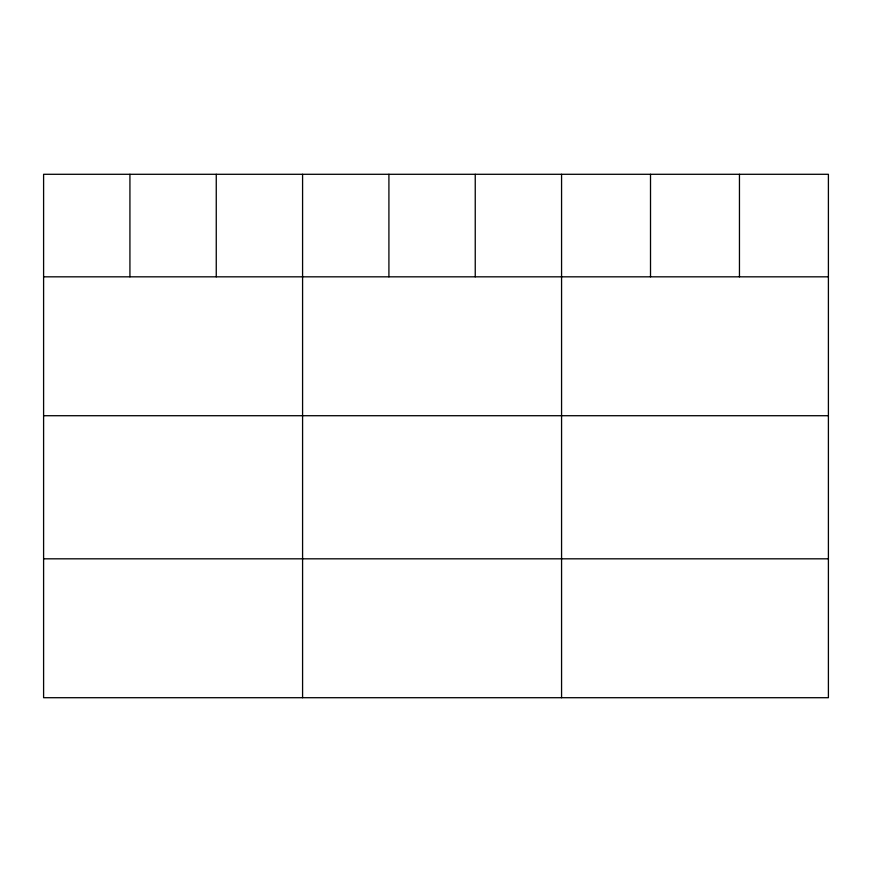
<?xml version="1.0" encoding="UTF-8"?>
<svg xmlns="http://www.w3.org/2000/svg" width="872" height="872" viewBox="0 0 872 872"><rect width="100%" height="100%" fill="white"/><g stroke="black" fill="none" stroke-linecap="round" stroke-linejoin="round"><path stroke-width="1.31" d="M828.4 276.827L828.4 697.709L43.6 697.709L43.6 174.291L828.4 174.291L828.4 276.827L43.6 276.827M43.6 415.715L828.4 415.715M43.6 558.821L828.4 558.821M739.456 174.291L739.456 276.827M650.512 174.291L650.512 276.827M561.568 174.291L561.568 697.709M475.24 174.291L475.24 276.827M388.912 174.291L388.912 276.827M302.584 174.291L302.584 697.709M216.256 174.291L216.256 276.827M129.928 174.291L129.928 276.827"/></g></svg>
